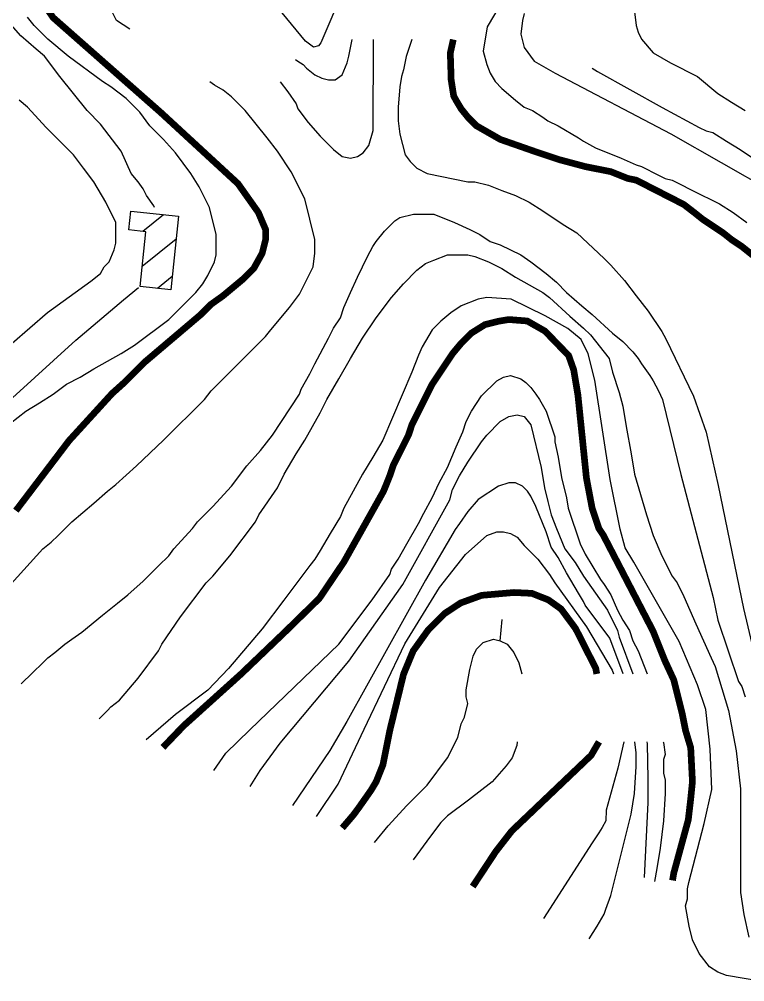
# Model space of a CAD drawing. Extents: x 35515948 to 35520624, y 3302916 to 3308279.
# Drawn here: x 35517389.3 to 35517660.2, y 3303387.3 to 3303747 of the extents above; entities that cross this region are included whole.
import ezdxf

# ---------------------------------------------------------------- set-up
doc = ezdxf.new("R2010")
doc.units = 0
doc.header["$LTSCALE"] = 10000
doc.header["$MEASUREMENT"] = 0
doc.layers.get('0').update_dxf_attribs({"linetype": 'CONTINUOUS'})
for name, color, linetype in [('2113', 7, 'CONTINUOUS'), ('8130', 34, 'CONTINUOUS'), ('HY_DX_DGXZ', 3, 'CONTINUOUS')]:
    doc.layers.add(name, color=color, linetype=linetype)

# ---------------------------------------------------------------- blocks, each defined once
blk = doc.blocks.new('1002')
blk.add_lwpolyline([(0, 0), (0.8, 0)])

msp = doc.modelspace()

# ---------------------------------------------------------------- linework, layer by layer
at = {"layer": '2113', "linetype": 'Continuous', "ltscale": 0.005}
for p, q in [((35517443.19, 3303673.95), (35517435.49, 3303667.71)), ((35517447.85, 3303664.86), (35517435.17, 3303654.58)), ((35517446.38, 3303650.8), (35517440.93, 3303646.38))]:
    msp.add_line(p, q, dxfattribs=at)
msp.add_lwpolyline([(35517448.75, 3303673.37), (35517445.86, 3303645.87), (35517434.38, 3303647.07), (35517436.53, 3303667.6), (35517430.22, 3303668.27), (35517430.95, 3303675.24)], close=True, dxfattribs=at)
at = {"layer": 'HY_DX_DGXZ', "linetype": 'Continuous', "ltscale": 0.005, "elevation": 470, "flags": 128}
msp.add_lwpolyline([(35517496.13, 3303738.83), (35517487.47, 3303749.39), (35517487.21, 3303751.64), (35517487.47, 3303753.98), (35517489.73, 3303757.19), (35517503.06, 3303766.28), (35517507.83, 3303766.54), (35517510.42, 3303764.72), (35517510.86, 3303761.25), (35517510.42, 3303758.05), (35517501.94, 3303738.13), (35517500.98, 3303737.01), (35517499.16, 3303736.49)], close=True, dxfattribs=at)
at = {"layer": 'HY_DX_DGXZ', "linetype": 'Continuous', "ltscale": 0.005, "const_width": 2.5, "flags": 128}
for points, elevation in [([(35517397.45, 3303754.15), (35517401.93, 3303747.59), (35517442.29, 3303711.99), (35517470.97, 3303685.53), (35517478.54, 3303674.82), (35517481.27, 3303668.43), (35517481.27, 3303664.62), (35517480, 3303659.54), (35517476.83, 3303653.82), (35517473.02, 3303650.01), (35517465.4, 3303643.66), (35517460.95, 3303640.49), (35517457.14, 3303636.68), (35517436.19, 3303618.9), (35517428.57, 3303611.28), (35517423.96, 3303607.14), (35517407.88, 3303589.5), (35517388.02, 3303563.35)], 450), ([(35517442.93, 3303474.87), (35517450.63, 3303482.92), (35517472.21, 3303502.4), (35517488.72, 3303518.23), (35517501.34, 3303530.58), (35517510.48, 3303544.12), (35517525.3, 3303570.59), (35517527.63, 3303576.35), (35517528.9, 3303580.16), (35517534.62, 3303591.59), (35517535.88, 3303595.4), (35517543.51, 3303610.64), (35517551.12, 3303622.07), (35517554.3, 3303625.88), (35517558.11, 3303629.69), (35517563.19, 3303632.87), (35517568.27, 3303634.14), (35517572.08, 3303634.77), (35517578.99, 3303634.22), (35517585.61, 3303630.44), (35517594.44, 3303621.3), (35517596.33, 3303615.95), (35517597.91, 3303606.5), (35517601.06, 3303575.63), (35517603.2, 3303564.29), (35517605.73, 3303556.67), (35517607.37, 3303554.21), (35517625.97, 3303518.3), (35517630.38, 3303507.27), (35517633.67, 3303500.15), (35517636.85, 3303487.45), (35517638.12, 3303481.1), (35517640.02, 3303474.75), (35517640.66, 3303462.05), (35517640.02, 3303455.7), (35517639.1, 3303447.76), (35517633.69, 3303427.94), (35517633.22, 3303425.18)], 475), ([(35517509.91, 3303444.78), (35517514.13, 3303449.72), (35517516.2, 3303452.53), (35517520.65, 3303458.88), (35517522.55, 3303462.05), (35517525.09, 3303468.4), (35517527.63, 3303481.1), (35517532.78, 3303502.24), (35517536.38, 3303510.94), (35517542, 3303518.78), (35517548.15, 3303524.93), (35517554.09, 3303528.85), (35517561.93, 3303531.71), (35517574.01, 3303532.77), (35517580.69, 3303532.45), (35517586.84, 3303530.02), (35517591.61, 3303526.62), (35517597.02, 3303519.31), (35517604.54, 3303504.47), (35517604.96, 3303502.34)], 500), ([(35517605.77, 3303476.97), (35517602.84, 3303471.93), (35517573.16, 3303443.62), (35517567.23, 3303435.99), (35517558.61, 3303422.89)], 500)]:
    msp.add_lwpolyline(points, dxfattribs=dict(at, elevation=elevation))
at = {"layer": 'HY_DX_DGXZ', "linetype": 'Continuous', "ltscale": 0.005}
for points, elevation in [([(35517430.57, 3303743.28), (35517425.64, 3303746.53), (35517422.7, 3303752.25)], 455), ([(35517569.92, 3303753.98), (35517564.03, 3303744.11), (35517562.55, 3303735.1), (35517563.83, 3303730.02), (35517565.09, 3303726.85), (35517567, 3303723.67), (35517569.54, 3303721.13), (35517574.62, 3303716.69), (35517577.8, 3303714.15), (35517580.97, 3303712.88), (35517584.78, 3303710.34), (35517586.69, 3303709.07), (35517590.49, 3303707.16), (35517598.12, 3303702.72), (35517600.02, 3303701.45), (35517604.47, 3303698.91), (35517613.99, 3303695.1), (35517619.7, 3303692.56), (35517621.61, 3303691.92), (35517627.96, 3303688.75), (35517630.5, 3303687.48), (35517633.04, 3303686.84), (35517635.58, 3303685.57), (35517640.66, 3303683.03), (35517650.82, 3303677.95), (35517655.9, 3303674.78), (35517660.98, 3303670.97)], 445), ([(35517577.8, 3303749.07), (35517577.16, 3303746.53), (35517576.52, 3303741.45), (35517577.8, 3303736.37), (35517581.6, 3303731.29), (35517589.43, 3303726.8), (35517632.62, 3303704.12), (35517670.14, 3303682.7)], 440), ([(35517619.07, 3303749.71), (35517619.7, 3303744.63), (35517620.34, 3303742.09), (35517621.61, 3303739.55), (35517626.05, 3303734.47), (35517632.41, 3303730.66), (35517642.56, 3303725.58), (35517650.19, 3303719.23), (35517655.27, 3303716.05), (35517660.34, 3303712.88)], 430), ([(35517439.8, 3303676.59), (35517439.6, 3303677.25), (35517436.82, 3303681.13), (35517435.55, 3303683.67), (35517433.65, 3303686.21), (35517431.11, 3303689.38), (35517427.3, 3303697.64), (35517419.68, 3303707.8), (35517414.6, 3303712.88), (35517404.44, 3303725.58), (35517398.72, 3303733.2), (35517395.55, 3303735.74), (35517389.83, 3303740.82), (35517385.39, 3303745.9)], 440), ([(35517535.83, 3303739.39), (35517533.72, 3303733.11), (35517532.71, 3303728.12), (35517532.08, 3303725.58), (35517531.44, 3303721.77), (35517530.8, 3303714.15), (35517530.8, 3303709.07), (35517531.44, 3303703.99), (35517533.34, 3303696.37), (35517535.25, 3303693.83), (35517537.79, 3303691.29), (35517541.6, 3303689.38), (35517556.84, 3303686.21), (35517559.38, 3303686.21), (35517564.46, 3303684.94), (35517569.54, 3303683.03), (35517574.62, 3303681.13), (35517579.7, 3303678.59), (35517584.78, 3303675.41), (35517592.4, 3303670.33), (35517597.48, 3303667.16), (35517607.64, 3303657.63), (35517610.18, 3303655.09), (35517615.26, 3303649.38), (35517619.7, 3303643.66), (35517624.15, 3303637.95), (35517629.23, 3303630.33), (35517630.7, 3303627.6), (35517641.1, 3303606.18), (35517645.83, 3303592.64), (35517650.24, 3303572.79), (35517659.7, 3303526.8), (35517663.52, 3303510.95)], 455), ([(35517603.2, 3303728.67), (35517605.25, 3303727.4), (35517629.39, 3303714.01), (35517643.2, 3303706.53), (35517645.74, 3303705.26), (35517648.28, 3303704.62), (35517653.36, 3303701.45), (35517658.44, 3303698.27), (35517666.06, 3303693.19)], 435), ([(35517375.59, 3303524.32), (35517398.1, 3303549.08), (35517401.26, 3303551.59), (35517403.8, 3303554.13), (35517408.88, 3303559.21), (35517417.14, 3303566.19), (35517422.22, 3303570.64), (35517425.39, 3303573.18), (35517433.01, 3303580.16), (35517443.17, 3303589.69), (35517458.41, 3303604.93), (35517460.95, 3303608.1), (35517481.27, 3303628.42), (35517483.18, 3303630.96), (35517490.16, 3303639.22), (35517493.97, 3303644.3), (35517499.05, 3303654.46), (35517499.69, 3303659.54), (35517499.69, 3303664.62), (35517495.88, 3303679.86), (35517490.8, 3303690.02), (35517485.72, 3303697.64), (35517481.91, 3303702.72), (35517473.65, 3303712.88), (35517468.57, 3303717.96), (35517465.4, 3303720.5), (35517462.22, 3303722.4), (35517460.48, 3303723.55)], 455), ([(35517386.6, 3303625.94), (35517399.85, 3303637.39), (35517416.07, 3303649.16), (35517419.68, 3303651.92), (35517420.95, 3303654.46), (35517422.85, 3303656.36), (35517424.76, 3303660.81), (35517425.39, 3303663.35), (35517425.39, 3303670.97), (35517421.58, 3303678.59), (35517417.14, 3303686.21), (35517413.33, 3303691.29), (35517409.52, 3303696.37), (35517404.44, 3303701.45), (35517399.36, 3303706.53), (35517392.37, 3303714.15), (35517389.2, 3303716.69)], 435), ([(35517389.96, 3303498.68), (35517394.28, 3303502.69), (35517394.28, 3303502.69), (35517398.09, 3303506.5), (35517399.99, 3303508.41), (35517402.53, 3303510.31), (35517406.34, 3303513.49), (35517408.88, 3303515.39), (35517412.69, 3303517.93), (35517420.31, 3303524.28), (35517426.03, 3303528.73), (35517429.84, 3303531.9), (35517435.55, 3303536.98), (35517437.46, 3303538.89), (35517441.27, 3303542.7), (35517445.08, 3303546.51), (35517446.98, 3303549.05), (35517453.97, 3303556.67), (35517455.87, 3303559.21), (35517461.59, 3303564.92), (35517468.57, 3303572.54), (35517474.29, 3303580.16), (35517479.37, 3303585.88), (35517483.81, 3303591.59), (35517493.97, 3303606.83), (35517494.61, 3303608.74), (35517497.78, 3303614.45), (35517499.69, 3303618.26), (35517504.77, 3303627.79), (35517506.67, 3303631.6), (35517509.21, 3303635.41), (35517510.48, 3303639.22), (35517513.02, 3303644.93), (35517515.56, 3303650.65), (35517517.47, 3303654.46), (35517519.38, 3303658.27), (35517521.28, 3303662.08), (35517522.55, 3303663.98), (35517525.73, 3303667.79), (35517529.53, 3303671.6), (35517531.44, 3303672.87), (35517536.52, 3303674.14), (35517544.14, 3303674.14), (35517551.76, 3303670.97), (35517557.48, 3303668.43), (35517561.28, 3303666.52), (35517565.09, 3303663.98), (35517568.91, 3303662.71), (35517572.72, 3303660.81), (35517576.52, 3303658.9), (35517580.34, 3303656.36), (35517586.05, 3303651.92), (35517589.86, 3303648.74), (35517593.67, 3303644.93), (35517599.38, 3303639.85), (35517603.2, 3303636.68), (35517610.81, 3303629.69), (35517614.62, 3303626.52), (35517618.44, 3303622.71), (35517620.34, 3303620.17), (35517621.61, 3303618.26), (35517624.78, 3303613.82), (35517626.05, 3303611.91), (35517627.96, 3303608.1), (35517629.44, 3303604.92), (35517636.37, 3303576.89), (35517648.35, 3303530.9), (35517650.19, 3303522.38), (35517657.8, 3303499.52), (35517659.08, 3303497.61), (35517660.34, 3303493.8)], 460), ([(35517330.75, 3303525.29), (35517334.59, 3303528.73), (35517337.76, 3303532.54), (35517339.03, 3303534.44), (35517342.21, 3303540.16), (35517344.75, 3303545.87), (35517349.83, 3303561.11), (35517358.62, 3303579.31), (35517362.54, 3303584.39), (35517386.8, 3303605.47), (35517410.45, 3303627), (35517428.16, 3303642.16), (35517433.77, 3303646.76)], 440)]:
    msp.add_lwpolyline(points, dxfattribs=dict(at, elevation=elevation))
at = {"layer": 'HY_DX_DGXZ', "linetype": 'Continuous', "ltscale": 0.005, "flags": 128}
for points, elevation in [([(35517386.02, 3303596.04), (35517391.74, 3303600.48), (35517396.82, 3303603.66), (35517401.9, 3303606.83), (35517406.98, 3303610.64), (35517412.06, 3303613.18), (35517417.14, 3303616.36), (35517427.3, 3303622.07), (35517432.38, 3303625.25), (35517445.08, 3303634.77), (35517455.24, 3303644.93), (35517457.78, 3303648.11), (35517459.68, 3303651.28), (35517462.22, 3303656.36), (35517462.86, 3303658.9), (35517462.86, 3303666.52), (35517460.32, 3303676.68), (35517456.51, 3303684.3), (35517453.33, 3303689.38), (35517447.62, 3303697), (35517443.17, 3303702.08), (35517438.09, 3303707.16), (35517434.28, 3303712.24), (35517429.2, 3303717.32), (35517423.49, 3303721.77), (35517420.31, 3303723.67), (35517407.61, 3303733.2), (35517399.99, 3303739.55), (35517394.91, 3303744.63), (35517392.37, 3303747.8)], 445), ([(35517486.76, 3303723.55), (35517489.53, 3303719.86), (35517492.7, 3303715.42), (35517493.34, 3303713.51), (35517497.15, 3303708.43), (35517501.59, 3303703.35), (35517506.67, 3303698.27), (35517509.85, 3303695.73), (35517513.02, 3303695.1), (35517515.56, 3303695.73), (35517517.7, 3303697.08), (35517519.78, 3303699.86), (35517521.42, 3303705.4), (35517521.58, 3303739.39)], 460), ([(35517492.49, 3303731.94), (35517493.34, 3303731.29), (35517495.24, 3303730.02), (35517496.51, 3303728.75), (35517499.69, 3303726.21), (35517502.23, 3303724.94), (35517504.77, 3303724.31), (35517507.31, 3303724.31), (35517509.85, 3303726.21), (35517511.75, 3303730.66), (35517512.39, 3303733.2), (35517513.63, 3303739.39)], 465), ([(35517419.11, 3303485.58), (35517422.22, 3303488.72), (35517423.49, 3303489.99), (35517426.66, 3303492.53), (35517433.65, 3303500.79), (35517441.27, 3303510.95), (35517442.54, 3303513.49), (35517449.52, 3303523.65), (35517459.05, 3303536.35), (35517461.59, 3303538.89), (35517467.94, 3303546.51), (35517477.46, 3303559.21), (35517478.73, 3303561.75), (35517485.72, 3303571.91), (35517488.26, 3303576.99), (35517492.7, 3303584.61), (35517495.88, 3303589.69), (35517501.59, 3303599.85), (35517504.13, 3303604.93), (35517508.58, 3303612.55), (35517513.02, 3303620.17), (35517517.47, 3303627.79), (35517522.55, 3303635.41), (35517528.27, 3303643.03), (35517532.71, 3303648.11), (35517537.79, 3303653.19), (35517540.97, 3303655.73), (35517544.14, 3303657), (35517549.22, 3303658.9), (35517556.84, 3303658.9), (35517559.38, 3303658.27), (35517564.46, 3303656.36), (35517569.54, 3303653.82), (35517574.62, 3303650.65), (35517584.78, 3303644.93), (35517587.32, 3303643.03), (35517594.94, 3303636.04), (35517600.02, 3303631.6), (35517602.56, 3303629.06), (35517609.55, 3303620.17), (35517610.81, 3303615.09), (35517613.35, 3303607.47), (35517614.62, 3303602.39), (35517615.9, 3303594.77), (35517617.8, 3303584.61), (35517619.07, 3303576.99), (35517623.52, 3303561.75), (35517626.05, 3303554.13), (35517629.23, 3303546.51), (35517633.04, 3303538.89), (35517634.95, 3303536.35), (35517637.48, 3303531.27), (35517641.93, 3303521.11), (35517647.65, 3303508.41), (35517649.13, 3303505.1), (35517654.17, 3303488.72), (35517657.01, 3303473.6), (35517658.58, 3303459.42), (35517658.58, 3303420.68), (35517659.85, 3303412.49), (35517661.74, 3303403.98)], 465), ([(35517667.34, 3303387.32), (35517653.36, 3303389.66), (35517650.19, 3303390.93), (35517647.01, 3303392.84), (35517643.2, 3303397.92), (35517640.66, 3303403), (35517639.39, 3303408.08), (35517638.12, 3303415.7), (35517638.76, 3303418.24), (35517638.76, 3303422.05), (35517639.35, 3303424.46), (35517645.03, 3303446.51), (35517647.87, 3303459.11), (35517647.23, 3303474.23), (35517645.66, 3303489.03), (35517642.56, 3303498.25), (35517635.74, 3303514.52), (35517618.72, 3303544.13), (35517615.56, 3303549.48), (35517613.67, 3303556.41), (35517609.89, 3303575), (35517604.21, 3303612.17), (35517601.69, 3303621.93), (35517599.17, 3303627.29), (35517594.13, 3303631.38), (35517585.61, 3303636.11), (35517573, 3303642.41), (35517563.83, 3303643.03), (35517560.65, 3303642.39), (35517554.3, 3303639.85), (35517550.49, 3303637.31), (35517546.68, 3303634.14), (35517543.51, 3303630.96), (35517539.7, 3303624.61), (35517538.42, 3303621.44), (35517535.88, 3303615.09), (35517525.09, 3303589.69), (35517521.28, 3303583.34), (35517517.47, 3303576.99), (35517510.48, 3303564.29), (35517509.21, 3303561.11), (35517505.4, 3303554.76), (35517501.59, 3303548.41), (35517499.69, 3303545.24), (35517497.82, 3303542.81), (35517488.14, 3303529.87), (35517480.05, 3303519.21), (35517467.43, 3303504.35), (35517459.66, 3303496.27), (35517447.69, 3303487.23), (35517436.69, 3303477.68)], 470), ([(35517461.98, 3303466.31), (35517466.43, 3303472.68), (35517475.39, 3303481.42), (35517508.6, 3303513.51), (35517521.07, 3303530.01), (35517527.63, 3303539.52), (35517528.27, 3303541.43), (35517530.8, 3303545.24), (35517533.98, 3303550.95), (35517538.42, 3303558.57), (35517540.33, 3303562.38), (35517543.51, 3303568.1), (35517546.05, 3303573.81), (35517549.22, 3303579.53), (35517552.4, 3303587.15), (35517554.94, 3303592.86), (35517556.2, 3303596.67), (35517558.11, 3303600.48), (35517561.92, 3303606.2), (35517567.63, 3303611.91), (35517570.17, 3303613.18), (35517572.72, 3303613.82), (35517576.52, 3303612.55), (35517578.43, 3303611.28), (35517580.34, 3303609.37), (35517582.24, 3303606.83), (35517583.51, 3303604.93), (35517586.05, 3303600.48), (35517589.23, 3303590.96), (35517589.23, 3303589.05), (35517590.49, 3303583.34), (35517591.77, 3303575.72), (35517593.67, 3303568.1), (35517594.3, 3303564.29), (35517598.75, 3303550.95), (35517600.66, 3303547.14), (35517606.37, 3303537.62), (35517607.64, 3303535.71), (35517610.18, 3303531.9), (35517612.72, 3303526.19), (35517614.62, 3303522.38), (35517617.16, 3303518.57), (35517618.44, 3303514.76), (35517620.34, 3303510.95), (35517623.78, 3303502.34)], 480), ([(35517475.48, 3303460.25), (35517479.24, 3303466.28), (35517486.71, 3303476.52), (35517512.31, 3303507.12), (35517532.53, 3303535.74), (35517550.05, 3303567.39), (35517551.12, 3303571.27), (35517553.66, 3303576.35), (35517556.84, 3303581.43), (35517561.92, 3303589.05), (35517563.83, 3303591.59), (35517568.91, 3303596.67), (35517572.08, 3303598.58), (35517575.26, 3303599.21), (35517577.8, 3303598.58), (35517580.34, 3303595.4), (35517584.15, 3303579.53), (35517585.41, 3303571.91), (35517586.69, 3303566.83), (35517587.95, 3303561.75), (35517589.86, 3303556.67), (35517593.03, 3303549.05), (35517596.84, 3303543.97), (35517600.02, 3303538.89), (35517608.91, 3303526.19), (35517612.72, 3303518.57), (35517613.35, 3303516.03), (35517618.35, 3303502.34)], 485), ([(35517614.75, 3303502.34), (35517609.84, 3303515.66), (35517600.66, 3303528.09), (35517600.02, 3303529.36), (35517598.12, 3303532.54), (35517593.67, 3303540.16), (35517590.49, 3303545.87), (35517587.95, 3303549.68), (35517586.05, 3303555.4), (35517582.24, 3303564.92), (35517580.34, 3303568.73), (35517579.06, 3303570.64), (35517577.16, 3303572.54), (35517574.62, 3303573.81), (35517572.08, 3303573.81), (35517568.27, 3303572.54), (35517560.65, 3303567.46), (35517556.84, 3303563.02), (35517553.66, 3303558.57), (35517552.07, 3303556.27), (35517540.95, 3303537.42), (35517511.63, 3303484.56), (35517505.31, 3303473.74), (35517491.35, 3303453.12)], 490), ([(35517500.24, 3303449.12), (35517508.34, 3303461.1), (35517518.13, 3303481.71), (35517533.28, 3303513.57), (35517546.21, 3303534.68), (35517555.98, 3303546.96), (35517563.83, 3303554.13), (35517567.63, 3303555.4), (35517570.17, 3303555.4), (35517572.72, 3303554.76), (35517575.26, 3303553.49), (35517577.8, 3303550.32), (35517582.88, 3303545.24), (35517587.32, 3303539.52), (35517589.23, 3303536.35), (35517601.09, 3303519.99), (35517610.71, 3303503.71), (35517611.23, 3303502.34)], 495), ([(35517521.88, 3303439.39), (35517526.99, 3303445.54), (35517533.98, 3303453.16), (35517541.6, 3303460.78), (35517549.22, 3303470.94), (35517553.03, 3303478.56), (35517554.3, 3303483.64), (35517555.57, 3303486.18), (35517556.84, 3303491.26), (35517556.2, 3303493.8), (35517556.2, 3303496.34), (35517557.48, 3303503.96), (35517558.74, 3303509.04), (35517560.02, 3303511.58), (35517562.55, 3303514.12), (35517566.37, 3303515.39), (35517568.91, 3303514.76), (35517571.45, 3303513.49), (35517573.98, 3303510.31), (35517575.89, 3303506.5), (35517576.93, 3303502.34)], 505), ([(35517575.27, 3303476.97), (35517575.03, 3303475.56), (35517573.38, 3303470.97), (35517571.13, 3303468.03), (35517565.85, 3303462.05), (35517557.1, 3303455.12), (35517549.22, 3303449.35), (35517546.68, 3303446.81), (35517542.87, 3303441.73), (35517542.87, 3303441.73), (35517536.41, 3303432.87)], 505), ([(35517615.04, 3303476.97), (35517612.78, 3303467.08), (35517608.45, 3303451.49), (35517608.27, 3303447.45), (35517607.01, 3303444.91), (35517605.73, 3303443), (35517603.2, 3303439.19), (35517585.04, 3303411.01)], 495), ([(35517602.08, 3303403.35), (35517605.1, 3303408.08), (35517607.64, 3303412.52), (35517608.27, 3303414.43), (35517610.18, 3303419.51), (35517611.45, 3303424.59), (35517617.8, 3303449.99), (35517619.07, 3303457.61), (35517619.7, 3303467.77), (35517619.7, 3303472.85), (35517619.17, 3303476.97)], 490), ([(35517623.64, 3303476.97), (35517623.78, 3303476.25), (35517624.04, 3303463.18), (35517624.04, 3303454.26), (35517622.66, 3303426.29)], 485), ([(35517629.79, 3303476.97), (35517629.87, 3303476.66), (35517630.5, 3303472.21), (35517629.87, 3303470.31), (35517629.87, 3303465.23), (35517630.5, 3303462.69), (35517630.5, 3303457.61), (35517629.87, 3303447.45), (35517629.23, 3303442.37), (35517628.59, 3303437.29), (35517627.33, 3303429.67), (35517626.55, 3303424.73)], 480)]:
    msp.add_lwpolyline(points, dxfattribs=dict(at, elevation=elevation))
at = {"layer": 'HY_DX_DGXZ', "linetype": 'Continuous', "ltscale": 0.005, "const_width": 2.5, "elevation": 450}
msp.add_lwpolyline([(35517668.6, 3303654.46), (35517659.08, 3303662.08), (35517655.27, 3303664.62), (35517652.09, 3303667.16), (35517648.28, 3303669.7), (35517644.47, 3303672.24), (35517641.3, 3303674.78), (35517637.4, 3303677.78), (35517619.7, 3303686.84), (35517616.53, 3303687.48), (35517610.18, 3303690.02), (35517600.66, 3303691.92), (35517591.13, 3303694.46), (35517581.6, 3303697.64), (35517568.91, 3303702.08), (35517560.02, 3303707.16), (35517556.84, 3303710.34), (35517554.3, 3303713.51), (35517552.4, 3303716.69), (35517551.51, 3303718.3), (35517550.57, 3303724.28), (35517550.25, 3303734.36), (35517551.36, 3303739.39)], dxfattribs=at)

# ---------------------------------------------------------------- block references
at = {"layer": '8130', "linetype": 'Continuous', "ltscale": 0.005, "xscale": 10, "yscale": 10, "zscale": 10, "rotation": 85.19758015697586}
msp.add_blockref('1002', (35517568.91, 3303514.76, 505), dxfattribs=at)

doc.saveas('drawing.dxf')
